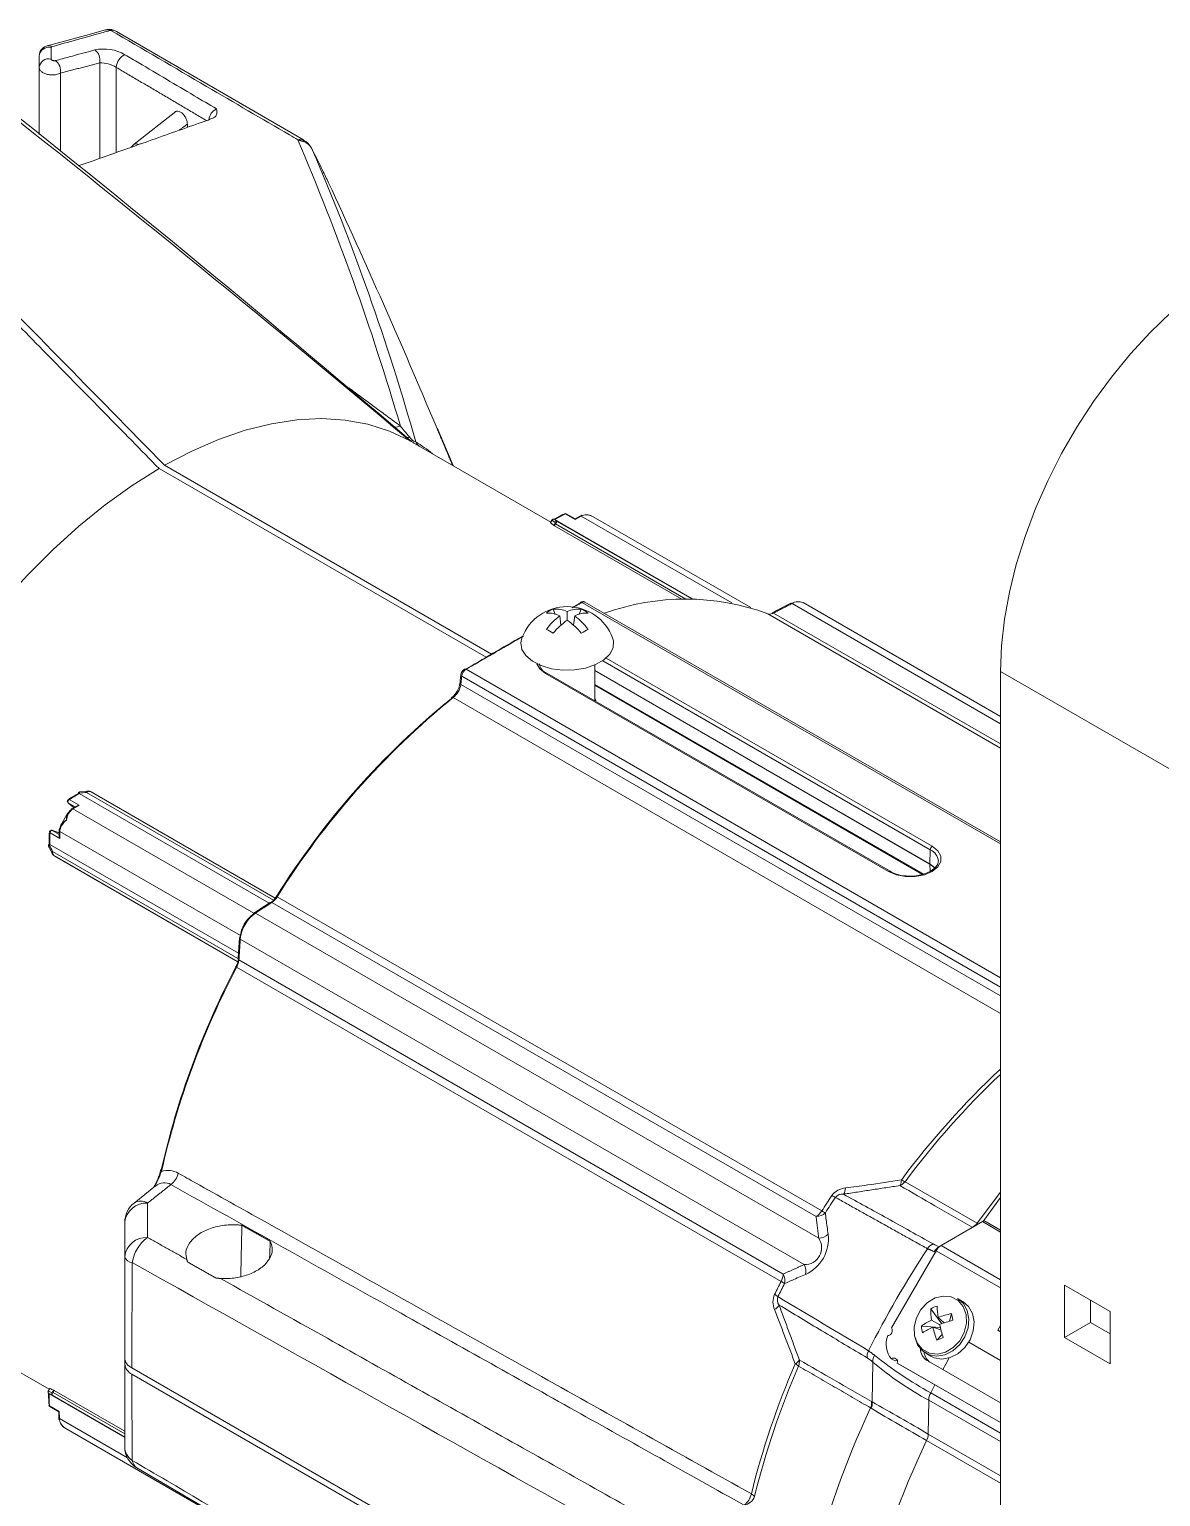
# Model space of a CAD drawing. Extents: x 8 to 113, y 2 to 87.
# Drawn here: x 71.54 to 77.29, y 9.27 to 16.74 of the extents above; entities that cross this region are included whole.
import ezdxf

# ---------------------------------------------------------------- set-up
doc = ezdxf.new("R2010")
doc.units = 0
doc.header["$MEASUREMENT"] = 0
doc.layers.add('OBJECT', color=7, linetype='CONTINUOUS')

msp = doc.modelspace()

# ---------------------------------------------------------------- linework, layer by layer
at = {"layer": 'OBJECT', "linetype": 'Continuous', "lineweight": 15}
for p, q in [((72.9302, 16.1742), (71.9792, 16.727)), ((71.586, 16.5423), (71.586, 16.2022)), ((71.6936, 16.5134), (71.6936, 16.1154)), ((71.8941, 16.0802), (71.8941, 16.5674)), ((71.9782, 16.5436), (71.9782, 16.11)), ((72.2806, 16.3194), (72.0693, 16.1521)), ((72.34, 16.2383), (72.34, 16.2544)), ((72.0694, 16.1522), (72.0546, 16.1371)), ((73.6919, 14.5162), (73.6113, 14.7088)), ((74.1895, 14.229), (73.4875, 14.6342)), ((72.1957, 14.5013), (73.8602, 13.5404)), ((73.8885, 13.5568), (72.224, 14.5177)), ((74.3129, 14.2412), (74.2632, 14.2699)), ((74.313, 14.2445), (74.2682, 14.2704)), ((74.195, 14.2382), (74.1871, 14.2249)), ((74.1957, 14.2377), (74.1878, 14.2243)), ((74.2056, 14.212), (74.2111, 14.2215)), ((74.2498, 14.2668), (74.2067, 14.2426)), ((74.2094, 14.2415), (74.2077, 14.2423)), ((74.2077, 14.2423), (74.2083, 14.242)), ((74.21, 14.2412), (74.2083, 14.242)), ((74.214, 14.2199), (74.2085, 14.2103)), ((74.8564, 13.8363), (74.2085, 14.2103)), ((74.2547, 14.2663), (74.21, 14.2412)), ((74.9101, 13.837), (74.21, 14.2412)), ((74.2111, 14.2215), (74.2102, 14.2278)), ((74.8775, 13.8369), (74.214, 14.2199)), ((74.2228, 14.2321), (74.907, 13.8371)), ((74.3448, 14.2591), (74.3129, 14.2412)), ((74.3399, 14.2597), (74.313, 14.2445)), ((75.1103, 13.8173), (74.3448, 14.2591)), ((75.2068, 13.7932), (74.4058, 14.2556)), ((76.4779, 12.6007), (74.3632, 13.8215)), ((74.2015, 13.7852), (74.2123, 13.7597)), ((74.2414, 13.7038), (74.2353, 13.7508)), ((74.2732, 13.7727), (74.2732, 13.729)), ((74.305, 13.7038), (74.3111, 13.7508)), ((74.3449, 13.7852), (74.3341, 13.7597)), ((74.3483, 13.8199), (76.4779, 12.5905)), ((76.4779, 13.0782), (75.2934, 13.762)), ((75.3231, 13.7656), (76.4779, 13.099)), ((76.4779, 13.2018), (75.4175, 13.8139)), ((76.4779, 13.2386), (75.4736, 13.8184)), ((76.1204, 12.5605), (74.4537, 13.5226)), ((74.4715, 13.5365), (76.131, 12.5785)), ((73.7582, 13.4792), (76.4779, 11.9091)), ((75.9085, 12.4501), (74.162, 13.4584)), ((75.916, 12.4508), (74.1695, 13.4591)), ((74.4137, 13.3181), (74.4137, 13.5009)), ((74.4137, 13.4728), (76.1188, 12.4885)), ((76.1188, 12.4878), (74.4137, 13.4722)), ((76.4779, 8.5702), (76.4779, 13.4686)), ((76.4779, 13.4686), (77.3618, 12.9584)), ((73.7277, 13.4085), (73.7277, 13.4089)), ((73.732, 13.4016), (76.4779, 11.8165)), ((73.7362, 13.4435), (76.4779, 11.8608)), ((74.4137, 13.4024), (76.0879, 12.4359)), ((74.4137, 13.3976), (76.0819, 12.4346)), ((76.4779, 11.7268), (73.6925, 13.3347)), ((72.778, 12.3029), (71.8271, 12.8519)), ((71.8473, 12.8564), (72.7867, 12.3141)), ((71.7687, 12.7786), (71.7334, 12.799)), ((71.7348, 12.7975), (71.7612, 12.7761)), ((71.7348, 12.7975), (71.7356, 12.7969)), ((71.7356, 12.7969), (71.7621, 12.7755)), ((71.7388, 12.8155), (71.7885, 12.7868)), ((71.7844, 12.8471), (71.74, 12.8209)), ((71.7887, 12.8462), (71.7451, 12.8204)), ((71.7786, 12.7844), (71.7523, 12.7689)), ((71.7885, 12.7868), (71.7574, 12.7684)), ((71.7621, 12.7755), (71.7629, 12.7751)), ((71.7903, 12.8489), (71.7886, 12.8462)), ((72.7556, 12.288), (71.7887, 12.8462)), ((71.7319, 12.7485), (71.6955, 12.6855)), ((71.7574, 12.7684), (72.6776, 12.2372)), ((71.6368, 12.6424), (71.6362, 12.5908)), ((71.6398, 12.6383), (71.6392, 12.5876)), ((71.6906, 12.6175), (71.6409, 12.6462)), ((71.6525, 12.6591), (71.6879, 12.6387)), ((71.6862, 12.6463), (71.6545, 12.6586)), ((71.6554, 12.6582), (71.6545, 12.6586)), ((71.6871, 12.6459), (71.6554, 12.6582)), ((71.688, 12.6453), (71.6871, 12.6459)), ((71.6881, 12.6578), (71.6878, 12.6274)), ((71.6911, 12.6536), (71.6906, 12.6175)), ((72.6099, 12.1232), (71.6911, 12.6536)), ((71.6363, 12.5912), (71.6341, 12.5872)), ((71.6392, 12.5876), (71.6377, 12.5848)), ((72.5998, 12.0331), (71.6392, 12.5876)), ((71.6534, 12.5515), (72.597, 12.0067)), ((76.1204, 12.5605), (76.1188, 12.4885)), ((71.6596, 12.5317), (71.6652, 12.5285)), ((72.5975, 11.9903), (71.6596, 12.5317)), ((72.5975, 11.9903), (71.6652, 12.5285)), ((76.1188, 12.4885), (76.1455, 12.4669)), ((76.1197, 12.4489), (76.1188, 12.4878)), ((76.1449, 12.4669), (76.1188, 12.4878)), ((75.5401, 10.6927), (72.7702, 12.2918)), ((72.7976, 12.3212), (75.5687, 10.7215)), ((72.6864, 12.2373), (75.5536, 10.5821)), ((75.4794, 10.4486), (72.6094, 12.1054)), ((75.3619, 10.3623), (72.5907, 11.962)), ((72.6024, 11.9994), (75.3724, 10.4003)), ((72.1783, 10.8486), (72.0685, 10.7617)), ((76.3602, 10.659), (75.9925, 10.8701)), ((76.3602, 10.659), (76.4779, 10.8169)), ((76.3926, 10.6728), (76.4779, 10.7896)), ((76.1762, 10.5456), (76.3864, 10.667)), ((76.3864, 10.667), (76.4779, 10.6142)), ((76.3926, 10.6728), (76.4779, 10.6236)), ((76.1762, 10.5456), (76.4779, 10.3714)), ((75.9238, 10.1256), (76.1507, 10.5187)), ((76.1507, 10.5187), (76.4779, 10.3298)), ((77.0358, 10.2103), (76.8038, 10.3442)), ((76.8038, 10.3442), (76.8038, 10.0763)), ((76.2849, 10.2612), (76.2587, 10.2763)), ((76.9368, 10.1531), (76.9368, 10.2674)), ((70.9267, 10.2238), (71.637, 9.8137)), ((76.1235, 10.2237), (76.1794, 10.1475)), ((76.1269, 10.1655), (76.1689, 10.1415)), ((76.1922, 10.152), (76.1614, 10.1798)), ((76.2284, 10.1987), (76.2185, 10.1602)), ((77.0358, 9.9425), (77.0358, 10.2103)), ((76.0755, 10.1355), (76.1719, 10.1286)), ((76.1752, 10.116), (76.1339, 10.1292)), ((76.1546, 10.0632), (76.182, 10.092)), ((76.4779, 10.1383), (76.4639, 10.1141)), ((76.4639, 10.1141), (76.4779, 10.106)), ((76.8038, 10.0763), (76.9368, 10.1531)), ((77.0358, 10.0959), (76.9368, 10.1531)), ((76.3165, 10.0531), (76.4779, 9.96)), ((76.3165, 10.0531), (76.4779, 9.96)), ((76.8038, 10.0763), (77.0358, 9.9425)), ((72.0211, 9.9742), (72.0211, 9.9416)), ((75.8287, 9.9517), (75.8247, 9.7496)), ((75.9416, 9.9576), (75.9236, 9.968)), ((75.9527, 9.9473), (76.4779, 9.6442)), ((75.9527, 9.9473), (75.9707, 9.9369)), ((75.9707, 9.9369), (76.4779, 9.6442)), ((76.0977, 9.9974), (76.1238, 9.9823)), ((76.4779, 9.7441), (76.1046, 9.9596)), ((75.3697, 8.0112), (72.0577, 9.9232)), ((72.0577, 9.8905), (75.3697, 7.9786)), ((71.6395, 9.8181), (71.6318, 9.8046)), ((71.6403, 9.8178), (71.6327, 9.8043)), ((71.6339, 9.7923), (71.6343, 9.7428)), ((71.6347, 9.7916), (71.6352, 9.7912)), ((71.6352, 9.7912), (71.6367, 9.7902)), ((72.0211, 9.5683), (71.6368, 9.7901)), ((71.6368, 9.7901), (71.6373, 9.7389)), ((71.6485, 9.7967), (71.6544, 9.799)), ((71.6544, 9.799), (71.6599, 9.8086)), ((71.6573, 9.7974), (71.6544, 9.799)), ((71.6628, 9.807), (71.6573, 9.7974)), ((71.6573, 9.7974), (72.0211, 9.5874)), ((72.0211, 9.6002), (71.6628, 9.807)), ((76.1442, 9.8368), (76.123, 9.7955)), ((76.123, 9.7955), (76.4779, 9.5907)), ((71.6384, 9.7297), (71.6881, 9.7009)), ((71.6404, 9.7251), (71.6853, 9.6992)), ((72.0211, 9.5701), (71.6511, 9.7837)), ((76.1129, 9.7582), (76.1103, 9.5854)), ((76.4779, 9.5475), (76.1129, 9.7582)), ((71.6853, 9.6992), (71.6856, 9.6683)), ((71.6881, 9.7009), (71.6885, 9.6643)), ((71.6885, 9.6643), (72.0348, 9.4644)), ((71.7221, 9.6131), (72.5258, 9.1491)), ((76.1103, 9.5854), (76.4779, 9.3732)), ((76.4779, 9.3351), (76.1021, 9.552))]:
    msp.add_line(p, q, dxfattribs=at)
at = {"layer": 'OBJECT', "linetype": 'Continuous', "lineweight": 15, "flags": 128}
for points in [[(71.9229, 16.7345), (71.8221, 16.7067), (71.6266, 16.6527)], [(71.9393, 16.7372), (71.931, 16.7363), (71.9231, 16.7337)], [(71.9791, 16.7268), (71.9561, 16.7359), (71.9364, 16.7365)], [(72.9475, 16.162), (72.9468, 16.1626), (72.9279, 16.1755)], [(76.4779, 13.4686), (76.483, 13.5987), (76.4982, 13.7336), (76.5234, 13.8721), (76.5585, 14.0131), (76.603, 14.1552), (76.6567, 14.2974), (76.719, 14.4384), (76.7894, 14.577), (76.8673, 14.7121), (76.9522, 14.8424), (77.0431, 14.9668), (77.1394, 15.0844), (77.2403, 15.194), (77.3448, 15.2948), (77.4521, 15.3859), (77.5613, 15.4665), (77.6715, 15.536)], [(73.4707, 14.6438), (73.3683, 14.6918), (73.2591, 14.7265), (73.1437, 14.7477), (73.0228, 14.7552), (72.8972, 14.7491), (72.7675, 14.7294), (72.6346, 14.6962), (72.4992, 14.6496), (72.362, 14.59), (72.224, 14.5177)], [(73.4708, 14.6618), (73.468, 14.6604), (73.4653, 14.6594), (73.4629, 14.6587), (73.4608, 14.6584), (73.4589, 14.6584), (73.4573, 14.6588), (73.4559, 14.6596), (73.4549, 14.6607)], [(72.1957, 14.5013), (72.0584, 14.4147), (71.9219, 14.3166), (71.7871, 14.2074), (71.6547, 14.088), (71.5256, 13.9588), (71.4005, 13.8207), (71.28, 13.6746), (71.165, 13.5212), (71.0561, 13.3614), (70.9538, 13.1962)], [(74.3458, 14.2627), (74.3443, 14.262), (74.3399, 14.2597)], [(74.3448, 14.2591), (74.3435, 14.2598), (74.3422, 14.2601), (74.341, 14.2601), (74.3399, 14.2597), (74.3399, 14.2597)], [(75.3231, 13.7656), (75.3213, 13.7666), (75.3195, 13.7671), (75.3178, 13.7672), (75.3163, 13.7667), (75.3163, 13.7667)], [(75.4107, 13.815), (75.3446, 13.7812), (75.3164, 13.7666)], [(74.0427, 13.6396), (74.0373, 13.6146), (74.0429, 13.5806), (74.0629, 13.5485), (74.0962, 13.5202), (74.1406, 13.4977), (74.1933, 13.4822), (74.251, 13.4747), (74.3101, 13.4758), (74.3669, 13.4853), (74.4179, 13.5027), (74.4597, 13.5268), (74.4898, 13.5562), (74.5063, 13.589), (74.5082, 13.6232), (74.5037, 13.6396)], [(73.7319, 13.4508), (73.729, 13.4215), (73.7277, 13.4089)], [(74.162, 13.4584), (74.1331, 13.4813), (74.118, 13.5077)], [(71.7865, 12.8508), (71.7856, 12.8493), (71.7841, 12.8469)], [(71.7942, 12.8554), (71.794, 12.8554), (71.7931, 12.8551), (71.7923, 12.8544), (71.7916, 12.8534), (71.791, 12.8521), (71.7906, 12.8506), (71.7903, 12.8489)], [(71.831, 12.8584), (71.8218, 12.8577), (71.7942, 12.8554)], [(71.831, 12.8584), (71.8308, 12.8584), (71.8299, 12.858), (71.8291, 12.8574), (71.8284, 12.8564), (71.8279, 12.8551), (71.8274, 12.8536), (71.8271, 12.8519)], [(71.8412, 12.8582), (71.8356, 12.8586), (71.831, 12.8584)], [(71.731, 12.801), (71.732, 12.8), (71.7348, 12.7975)], [(71.731, 12.801), (71.7319, 12.8001), (71.7334, 12.799)], [(71.7388, 12.8155), (71.7368, 12.8141), (71.735, 12.8121), (71.7335, 12.8097), (71.7324, 12.8071), (71.7318, 12.8046), (71.7318, 12.8023), (71.7323, 12.8003), (71.7334, 12.799)], [(71.7523, 12.7689), (71.7509, 12.768), (71.7467, 12.7653)], [(71.6525, 12.6591), (71.6508, 12.6594), (71.6489, 12.6589), (71.6469, 12.6577), (71.645, 12.6559), (71.6433, 12.6537), (71.642, 12.6512), (71.6412, 12.6486), (71.6409, 12.6462)], [(71.6545, 12.6586), (71.6533, 12.6591), (71.6496, 12.6601)], [(71.6525, 12.6591), (71.6508, 12.6598), (71.6496, 12.6601)], [(71.6885, 12.6645), (71.6883, 12.6628), (71.6881, 12.6578)], [(71.6339, 12.5782), (71.6338, 12.5784), (71.6337, 12.5793), (71.6339, 12.5803), (71.6344, 12.5814), (71.6352, 12.5826), (71.6363, 12.5837), (71.6377, 12.5848)], [(71.6339, 12.5782), (71.6379, 12.5698), (71.6497, 12.5449)], [(71.6497, 12.5449), (71.6497, 12.5451), (71.6495, 12.546), (71.6497, 12.547), (71.6502, 12.5481), (71.651, 12.5492), (71.6521, 12.5504), (71.6534, 12.5515)], [(76.131, 12.5785), (76.1599, 12.5555), (76.1751, 12.5285), (76.1751, 12.5001), (76.1599, 12.4731), (76.131, 12.4501), (76.0912, 12.4334), (76.0444, 12.4246), (75.9952, 12.4246), (75.9484, 12.4334), (75.9085, 12.4501)], [(71.6552, 12.5359), (71.6582, 12.5327), (71.6596, 12.5317)], [(76.161, 12.5013), (76.1587, 12.4863), (76.1459, 12.4677), (76.1211, 12.4495), (76.0876, 12.4357), (76.0482, 12.4278), (76.01, 12.4267)], [(72.762, 12.2921), (72.7033, 12.254), (72.6783, 12.2376)], [(72.7976, 12.3212), (72.7957, 12.3223), (72.7942, 12.3231), (72.793, 12.3237), (72.7922, 12.324), (72.7919, 12.324), (72.7919, 12.3238), (72.7924, 12.3233), (72.7933, 12.3225)], [(72.6051, 12.1123), (72.6001, 12.0381), (72.5981, 12.0062)], [(72.5907, 11.962), (72.5889, 11.9631), (72.5875, 11.964), (72.5864, 11.9648), (72.5857, 11.9653), (72.5855, 11.9656), (72.5857, 11.9657), (72.5864, 11.9655), (72.5875, 11.9651)], [(72.2085, 10.9227), (72.2067, 10.9239), (72.2053, 10.9251), (72.2044, 10.9263), (72.204, 10.9275), (72.204, 10.9283)], [(72.0211, 9.9742), (72.0211, 10.1368), (72.0211, 10.3085), (72.0211, 10.4886)], [(76.0407, 10.086), (76.0554, 10.0461), (76.0815, 10.0153), (76.1164, 9.9968), (76.1569, 9.9924), (76.1988, 10.0024), (76.2381, 10.026), (76.271, 10.0607), (76.2941, 10.1032), (76.3054, 10.1494), (76.3036, 10.1947), (76.2889, 10.2347), (76.2628, 10.2654), (76.2278, 10.2839), (76.1874, 10.2883), (76.1455, 10.2783), (76.1062, 10.2548), (76.0733, 10.22), (76.0501, 10.1775), (76.0389, 10.1313), (76.0407, 10.086)], [(76.0415, 10.0804), (76.0558, 10.0406), (76.0809, 10.0094), (76.1147, 9.9895), (76.1541, 9.9827), (76.1956, 9.9896), (76.2356, 10.0096), (76.2705, 10.0409), (76.2972, 10.0807), (76.3133, 10.1255), (76.3174, 10.1713), (76.3092, 10.2141), (76.2893, 10.25), (76.2595, 10.2758), (76.2587, 10.2763)], [(76.1238, 9.9823), (76.1408, 9.9744), (76.1802, 9.9676), (76.2218, 9.9745), (76.2618, 9.9945), (76.2967, 10.0258), (76.3234, 10.0656), (76.3395, 10.1104), (76.3436, 10.1562), (76.3353, 10.199), (76.3154, 10.2349), (76.2857, 10.2607), (76.2849, 10.2612)], [(72.0211, 9.5213), (72.0211, 9.6505), (72.0211, 9.7908), (72.0211, 9.9416)], [(75.9416, 9.9576), (75.9472, 9.9608), (75.9521, 9.9621)], [(76.217, 9.973), (76.1992, 9.9406), (76.1846, 9.9134)], [(71.6347, 9.7916), (71.6355, 9.791), (71.6362, 9.7905)], [(71.6856, 9.6683), (71.6856, 9.6666), (71.6859, 9.6617)], [(72.0827, 9.4135), (72.7232, 9.0369), (75.3025, 7.5205)]]:
    msp.add_lwpolyline(points, dxfattribs=at)
at = {"layer": 'OBJECT', "linetype": 'Continuous', "lineweight": 15}
for centre, radius, start, end in [((71.9299, 16.7069), 0.0285, 57.37259, 104.27437), ((71.9374, 16.7185), 0.0185, 45.98729, 93.35245), ((71.6346, 16.5975), 0.0488, 76.57786, 176.00219), ((71.6346, 16.5388), 0.0487, 76.51171, 175.85786), ((71.6373, 16.6034), 0.0508, 96.15687, 182.66749), ((71.6337, 16.6248), 0.0288, 55.66621, 104.17658), ((71.9136, 16.4166), 0.2204, 60.43229, 101.77049), ((71.8304, 16.5799), 0.0649, 348.85116, 53.90016), ((72.0518, 16.5408), 0.0737, 113.51918, 177.79841), ((21.497, -46.2721), 80.0776, 49.545512, 51.636892), ((71.6297, 16.5259), 0.0651, 348.90942, 53.14315), ((71.8905, 16.3941), 0.1734, 59.60291, 88.80387), ((17.4006, -51.9239), 87.0351, 49.892528, 51.838183), ((72.5156, 16.2717), 0.0661, 114.15961, 175.16363), ((72.9153, 16.1457), 0.0321, 62.3784, 114.27183), ((60.8601, 11.0395), 13.0914, 16.31698, 23.09647), ((72.9364, 16.1476), 0.0182, 52.51727, 97.25683), ((72.8958, 16.0844), 0.0898, 27.18549, 64.77292), ((72.8755, 16.077), 0.1114, 25.06757, 52.90906), ((61.8758, 11.3612), 12.0791, 15.73714, 23.22948), ((38.677, 0.0395), 37.8872, 22.79389, 24.84118), ((73.4005, 14.7671), 0.0549, 262.2761, 295.5759), ((73.5341, 14.6237), 0.0558, 155.39583, 164.53345), ((73.5213, 14.6985), 0.064, 233.69968, 252.64864), ((73.5592, 14.6656), 0.0636, 206.29733, 232.011), ((73.0445, 13.9066), 0.8623, 50.99832, 57.94359), ((74.2763, 14.2274), 0.0445, 107.10976, 119.06934), ((74.2615, 14.2687), 0.00288, 116.3129, 176.90733), ((74.2632, 14.2618), 0.01, 60.00269, 107.29628), ((74.2606, 14.2683), 0.00299, 31.8259, 98.57747), ((74.2661, 14.2659), 0.00495, 65.14111, 126.09298), ((74.2036, 14.2332), 0.01, 65.75441, 149.48382), ((74.1973, 14.2408), 0.00349, 227.35219, 242.52279), ((74.2043, 14.233), 0.00977, 65.98075, 151.52696), ((74.2188, 14.2231), 0.0098, 66.4084, 151.37308), ((72.902, 11.9483), 2.6233, 59.98998, 60.06226), ((74.2521, 14.2018), 0.0422, 134.05174, 154.55869), ((74.2517, 14.2623), 0.00495, 53.68842, 113.5657), ((74.413, 14.2411), 0.1001, 178.03678, 179.94894), ((74.3862, 14.1859), 0.0841, 115.0257, 119.44879), ((74.3477, 14.2579), 0.00516, 55.04401, 111.31456), ((74.3712, 14.2), 0.0654, 58.02162, 108.37806), ((74.3709, 14.1973), 0.0679, 59.00933, 101.07261), ((74.3443, 13.8152), 0.00644, 114.66279, 182.67563), ((74.3526, 13.8048), 0.0194, 57.51676, 126.33322), ((74.3567, 13.8086), 0.014, 63.38676, 126.78094), ((74.8751, 12.6253), 1.2113, 69.80117, 109.9152), ((75.448, 13.7694), 0.0541, 62.52784, 124.4341), ((74.2732, 13.5518), 0.2466, 20.83602, 159.16398), ((74.266, 13.6337), 0.1647, 113.07253, 126.9221), ((74.1733, 13.627), 0.1385, 63.41222, 92.59024), ((74.4203, 13.4978), 0.3134, 126.16242, 143.88478), ((74.2148, 13.6497), 0.1361, 64.60538, 95.62349), ((74.3316, 13.6497), 0.1361, 84.37653, 115.39474), ((74.3731, 13.627), 0.1385, 87.41, 116.58738), ((74.1261, 13.4978), 0.3134, 36.11555, 53.83709), ((74.2803, 13.6336), 0.1648, 53.08035, 66.92503), ((75.4132, 13.809), 0.00655, 48.92733, 112.54198), ((73.543, 12.5617), 1.2829, 59.11566, 60.88972), ((74.4903, 13.4221), 0.3759, 125.28474, 140.21412), ((74.0561, 13.4221), 0.3759, 39.78607, 54.71523), ((75.0031, 12.5623), 1.2822, 119.10979, 120.88484), ((84.5226, -4.6878), 21.1176, 119.75006, 120.67997), ((73.7399, 13.4506), 0.00799, 177.48731, 242.62027), ((73.7672, 13.4488), 0.0349, 118.22936, 176.54551), ((73.7837, 13.4389), 0.0477, 122.312, 174.44186), ((73.7538, 13.4732), 0.0074, 53.86704, 116.61063), ((74.19, 13.5145), 0.059, 187.05483, 249.70066), ((74.1663, 13.4526), 0.00721, 64.15736, 127.15211), ((73.6241, 13.4202), 0.1038, 306.01257, 353.48973), ((73.6235, 13.4207), 0.1102, 308.74355, 350.0254), ((73.7359, 13.4088), 0.00818, 182.40197, 242.13039), ((76.2751, 10.1454), 4.1064, 129.12913, 147.98321), ((76.2971, 10.1331), 4.1273, 129.12912, 147.98322), ((73.6883, 13.332), 0.00478, 127.19801, 193.64023), ((73.6881, 13.3294), 0.0069, 50.26618, 112.2556), ((71.795, 12.8455), 0.01, 94.61076, 148.05346), ((71.7812, 12.8353), 0.0164, 56.11997, 70.99512), ((71.8418, 12.8337), 0.0233, 76.20087, 128.8211), ((71.8401, 12.8436), 0.0147, 60.37654, 85.69025), ((71.7388, 12.8074), 0.01, 136.8173, 219.21817), ((71.7362, 12.809), 0.00699, 68.26938, 132.33064), ((71.7463, 12.8109), 0.0176, 222.65728, 232.67473), ((71.7429, 12.8168), 0.00501, 125.67511, 184.66345), ((71.7593, 12.7957), 0.0286, 119.86303, 135.94195), ((71.7422, 12.8165), 0.00488, 53.47812, 116.62163), ((71.788, 12.7674), 0.0194, 88.42883, 119.16903), ((71.7799, 12.6381), 0.0912, 127.17588, 165.88286), ((71.7852, 12.7156), 0.0606, 131.22674, 184.5016), ((71.8162, 12.6988), 0.0923, 134.29779, 172.51726), ((71.8056, 12.6868), 0.0948, 120.54686, 124.59969), ((71.7545, 12.7643), 0.00503, 54.55173, 115.6095), ((71.6418, 12.6419), 0.005, 115.22195, 174.20219), ((71.6418, 12.6428), 0.00502, 184.30871, 245.58751), ((71.6449, 12.6516), 0.00672, 166.1914, 233.16411), ((71.648, 12.6503), 0.01, 80.3136, 163.09294), ((71.6684, 12.6383), 0.0287, 163.96638, 180.02892), ((71.6485, 12.6416), 0.018, 67.14119, 76.95396), ((71.7076, 12.6277), 0.0198, 181.05171, 211.20463), ((71.693, 12.6581), 0.00489, 183.41311, 246.47161), ((71.6927, 12.6637), 0.00435, 109.78513, 169.63159), ((71.786, 12.6526), 0.095, 175.30579, 179.35458), ((71.6429, 12.5825), 0.01, 151.88031, 205.36813), ((71.6452, 12.6), 0.0169, 229.38732, 243.75336), ((71.6766, 12.5479), 0.0234, 171.15438, 223.6367), ((76.1435, 12.559), 0.0231, 122.67422, 176.45977), ((76.0934, 12.4972), 0.0688, 3.52663, 66.90645), ((71.6826, 12.5587), 0.0356, 202.82977, 219.79443), ((76.1329, 12.4882), 0.0142, 178.70241, 181.29759), ((75.9129, 12.4443), 0.00721, 64.00413, 127.15938), ((76.0081, 12.6143), 0.1876, 240.62397, 270.5963), ((72.7658, 12.2852), 0.0079, 56.50013, 118.67057), ((72.7158, 12.3699), 0.0952, 304.83958, 329.25446), ((72.7675, 12.1015), 0.1595, 125.34485, 174.15839), ((72.7907, 12.0881), 0.1821, 124.93832, 174.55363), ((72.6826, 12.2317), 0.00739, 125.95943, 180.83505), ((72.6122, 12.1114), 0.00718, 118.21808, 173.00105), ((76.3495, 9.9946), 4.2468, 152.35363, 167.26038), ((76.3718, 9.9814), 4.2684, 152.35363, 167.26037), ((72.6058, 12.0064), 0.00782, 181.30528, 243.82544), ((79.2924, 8.4187), 4.1311, 132.94601, 143.4491), ((79.3303, 8.3949), 4.1554, 133.34871, 143.44126), ((71.9137, 10.9952), 0.2978, 328.75865, 347.02056), ((72.2078, 10.9271), 0.00398, 98.4011, 162.52187), ((72.2411, 10.8247), 0.1033, 59.30397, 108.38809), ((72.1978, 10.9347), 0.0983, 306.44513, 347.55411), ((72.2222, 10.7998), 0.0654, 58.63173, 131.9515), ((75.6976, 10.7413), 0.0975, 95.01046, 142.97511), ((75.6327, 10.8385), 0.0564, 325.9151, 359.88432), ((75.9188, 10.8782), 0.055, 330.10184, 0.79619), ((75.9421, 10.9107), 0.0647, 292.12588, 321.10619), ((76.0249, 10.9626), 0.098, 238.55262, 250.66518), ((72.1461, 10.6637), 0.125, 128.38396, 180), ((72.132, 10.6498), 0.1118, 87.27378, 172.85851), ((72.1028, 10.7057), 0.0657, 58.20812, 121.49862), ((79.4879, 8.2274), 4.6455, 146.37326, 147.5286), ((79.5172, 8.2106), 4.6588, 146.37318, 147.52877), ((75.7099, 10.951), 0.1758, 239.17824, 245.88354), ((75.6723, 10.7645), 0.043, 80.45971, 142.74551), ((75.4942, 10.7669), 0.0872, 301.71991, 328.61564), ((75.5385, 10.7634), 0.0707, 271.3066, 313.0721), ((75.6989, 10.9419), 0.256, 239.43371, 244.03164), ((76.3087, 10.6984), 0.0649, 292.15062, 322.5857), ((76.3098, 10.6981), 0.0671, 313.44206, 322.62901), ((76.3758, 10.6844), 0.0204, 301.43134, 325.57093), ((72.132, 10.4747), 0.1118, 87.27307, 172.85922), ((72.2543, 10.4274), 0.1973, 126.32624, 171.02027), ((75.482, 10.5345), 0.086, 268.262, 33.60739), ((75.4025, 10.5801), 0.2001, 294.50495, 6.4951), ((75.5512, 10.6531), 0.071, 271.92546, 314.77824), ((76.1607, 10.493), 0.0652, 112.38042, 146.33072), ((76.1948, 10.4816), 0.0636, 115.073, 149.09935), ((76.2151, 10.4832), 0.0736, 121.95491, 151.14439), ((72.0643, 10.5038), 0.0458, 199.31451, 263.81428), ((80.9733, 7.3683), 5.8032, 146.99867, 152.92301), ((172.2821, 9.88), 100.2244, 179.669418, 179.975288), ((75.2846, 10.4041), 0.0878, 331.60287, 357.56296), ((75.3104, 10.3666), 0.0706, 347.64052, 28.57477), ((75.4167, 10.4154), 0.0709, 345.79539, 27.87268), ((79.4849, 8.2259), 4.6436, 152.60864, 153.52199), ((79.5183, 8.2068), 4.6616, 152.60891, 153.52154), ((75.2426, 10.1505), 0.2431, 55.75956, 60.60274), ((75.4139, 10.2582), 0.0936, 155.97606, 204.55418), ((75.24, 10.1382), 0.1811, 54.29681, 60.80412), ((75.3011, 10.2689), 0.0568, 299.10851, 332.34874), ((75.3852, 10.2688), 0.0428, 157.36388, 217.80972), ((132.1749, 104.7972), 110.2817, 238.981871, 239.260618), ((76.2271, 10.0189), 0.2295, 108.09054, 116.82335), ((76.5805, 10.2496), 0.4249, 181.68697, 189.45532), ((76.2563, 9.8848), 0.3091, 114.75386, 125.80245), ((76.4294, 10.212), 0.3061, 177.80023, 188.73265), ((76.3288, 9.7153), 0.4937, 101.73121, 109.81316), ((76.4164, 9.4834), 0.7052, 104.91441, 110.59005), ((75.336, 10.0086), 0.9124, 9.85518, 12.02342), ((76.0117, 10.0432), 0.1158, 158.00385, 220.45985), ((75.9018, 10.1121), 0.0257, 275.51233, 31.62174), ((76.3005, 10.1614), 0.2265, 186.5688, 195.30972), ((76.3049, 9.7457), 0.42, 114.03867, 122.0618), ((76.6305, 10.2486), 0.5107, 193.51924, 201.28517), ((76.8964, 10.3078), 0.7462, 192.72084, 198.05363), ((76.1444, 10.0218), 0.0739, 181.62704, 237.42404), ((75.7711, 11.0367), 1.0462, 291.50023, 293.41408), ((72.0795, 9.9775), 0.0586, 183.23445, 248.08472), ((72.0886, 9.9513), 0.0682, 188.23753, 243.08164), ((79.2619, 8.2848), 4.1722, 156.57813, 166.19068), ((75.4074, 9.9923), 0.0556, 297.95985, 327.64071), ((75.3865, 9.8569), 0.0982, 49.3614, 61.44851), ((75.39, 9.9548), 0.0649, 338.90308, 6.86573), ((75.8647, 9.9808), 0.0653, 153.5745, 186.60665), ((75.8922, 9.9559), 0.0637, 150.61819, 183.74923), ((76.8893, 11.2045), 1.6415, 229.74745, 241.77089), ((77.0868, 11.5457), 1.998, 231.26727, 241.15813), ((75.9357, 9.9542), 0.0184, 337.85932, 131.46174), ((76.1615, 10.0108), 0.0729, 186.12655, 237.6846), ((127.3409, 9.8799), 55.2832, 179.98899, 180.444), ((79.2906, 8.2679), 4.185, 156.5781, 166.1907), ((71.6405, 9.7997), 0.01, 150.45014, 234.03847), ((71.641, 9.7991), 0.00978, 148.41892, 233.90599), ((71.6309, 9.8016), 0.00321, 57.18663, 73.68193), ((71.6569, 9.7916), 0.0098, 148.57041, 233.47985), ((71.6923, 9.7733), 0.0425, 145.4154, 165.82168), ((76.2002, 9.7546), 0.0874, 152.06335, 177.60458), ((71.6391, 9.7433), 0.00475, 185.0657, 247.67839), ((71.6385, 9.7317), 0.00286, 122.92932, 183.66944), ((71.6454, 9.7337), 0.01, 192.6088, 240.00269), ((71.6386, 9.7328), 0.00312, 203.14411, 266.59589), ((71.6817, 9.7395), 0.0445, 180.82857, 192.7953), ((71.6433, 9.7291), 0.00496, 173.79117, 234.82017), ((79.7993, 7.8381), 4.4038, 154.72082, 178.28524), ((75.7572, 9.7436), 0.065, 337.42568, 6.8428), ((75.7602, 9.7422), 0.0649, 337.12886, 6.53158), ((86.6426, 27.8976), 21.1581, 239.23548, 240.12046), ((67.1845, -5.6114), 17.6242, 59.57219, 60.64329), ((71.7168, 9.6501), 0.0584, 119.43563, 122.72637), ((71.6905, 9.6688), 0.00494, 186.38281, 246.35682), ((71.691, 9.6625), 0.00515, 188.63492, 244.99341), ((71.7727, 9.665), 0.0843, 180.44714, 184.86491), ((71.7526, 9.6706), 0.0651, 191.32069, 242.02175), ((71.7503, 9.6678), 0.0616, 205.12152, 242.68581), ((76.0253, 9.5886), 0.0851, 334.5118, 357.82459), ((72.1461, 9.5213), 0.125, 180, 239.54171), ((72.1092, 9.5242), 0.0882, 181.93174, 235.56914), ((80.3001, 7.5558), 4.6485, 154.56787, 177.02602), ((72.1114, 9.4573), 0.0523, 186.37367, 236.77191), ((75.1145, 9.3028), 0.0983, 306.45703, 346.94306), ((75.1612, 9.2934), 0.0706, 279.58596, 337.92028), ((75.1879, 9.2375), 0.0486, 37.16045, 62.56438)]:
    msp.add_arc(centre, radius, start, end, dxfattribs=at)
for centre, major_axis, ratio, start_param, end_param in [((72.7978, 12.088), (1.2861, 2.2019), 0.836786, 6.215458, 6.225581), ((72.804, 12.0844), (1.2937, 2.2149), 0.836786, 6.221093, 6.229271), ((72.8119, 12.0798), (1.2984, 2.2237), 0.831295, 6.220924, 6.229102), ((72.8119, 12.0798), (4.6131, 0.1978), 0.180047, 1.778201, 1.786379), ((72.8119, 12.0798), (-2.1327, 4.0932), 0.17924, 1.354523, 1.362701), ((72.804, 12.0844), (1.2937, 2.2149), 0.836786, 3.206191, 3.214369), ((72.8119, 12.0798), (1.2984, 2.2237), 0.831295, 3.206021, 3.214199), ((72.7978, 12.088), (1.2861, 2.2019), 0.836786, 3.209881, 3.220004)]:
    msp.add_ellipse(centre, major_axis=major_axis, ratio=ratio, start_param=start_param, end_param=end_param, dxfattribs=at)
for points, knots in [([(71.9453, 16.7309), (71.9225, 16.7246), (71.8241, 16.6971), (71.7256, 16.6697), (71.6499, 16.6485)], [0, 0, 0, 0, 0.2309466, 1, 1, 1, 1]), ([(71.9788, 16.7262), (71.9749, 16.7285), (71.9661, 16.7336), (71.956, 16.7325), (71.9503, 16.7318)], [0, 0, 0, 0, 0.438081, 1, 1, 1, 1]), ([(72.9021, 16.175), (72.8882, 16.1831), (72.7335, 16.2736), (72.4162, 16.4592), (72.1128, 16.6367), (71.9503, 16.7318)], [0, 0, 0, 0, 0.043725, 0.487632, 1, 1, 1, 1]), ([(71.6499, 16.6485), (71.6489, 16.6482), (71.647, 16.6474), (71.646, 16.646), (71.646, 16.6451), (71.646, 16.645)], [0, 0, 0, 0, 0.441075, 0.883135, 1, 1, 1, 1]), ([(71.646, 16.645), (71.646, 16.6303), (71.646, 16.6108), (71.646, 16.5911), (71.646, 16.5862)], [0, 0, 0, 0, 0.7527117, 1, 1, 1, 1]), ([(71.646, 16.5862), (71.6461, 16.5855), (71.6464, 16.5841), (71.6486, 16.5819), (71.6519, 16.58), (71.656, 16.5785), (71.6604, 16.5776), (71.665, 16.5773), (71.6675, 16.5777), (71.6688, 16.578)], [0, 0, 0, 0, 0.140406, 0.280745, 0.419016, 0.557149, 0.697846, 0.842816, 1, 1, 1, 1]), ([(71.6688, 16.578), (71.6919, 16.5843), (71.7586, 16.6024), (71.8252, 16.6205), (71.8687, 16.6324)], [0, 0, 0, 0, 0.3478311, 1, 1, 1, 1]), ([(72.0224, 16.6083), (72.0459, 16.5944), (72.1634, 16.5247), (72.3188, 16.4326), (72.4507, 16.3544), (72.4886, 16.332)], [0, 0, 0, 0, 0.151261, 0.756306, 1, 1, 1, 1]), ([(71.6936, 16.5134), (71.6875, 16.511), (71.6759, 16.5063), (71.6542, 16.5044), (71.6331, 16.5062), (71.6139, 16.5116), (71.5985, 16.5201), (71.588, 16.5307), (71.5867, 16.5385), (71.586, 16.5423)], [0, 0, 0, 0, 0.154572, 0.297977, 0.438441, 0.577538, 0.717427, 0.85918, 1, 1, 1, 1]), ([(72.2779, 16.3165), (72.2784, 16.3172), (72.2814, 16.321), (72.2909, 16.3217), (72.3046, 16.3173), (72.3186, 16.3059), (72.3303, 16.2899), (72.3386, 16.2715), (72.3395, 16.2601), (72.34, 16.2544)], [0, 0, 0, 0, 0.034815, 0.195736, 0.356481, 0.517133, 0.677805, 0.83862, 1, 1, 1, 1]), ([(72.4886, 16.332), (72.4886, 16.332), (72.4897, 16.324), (72.4916, 16.3101), (72.4846, 16.2924), (72.4709, 16.2856), (72.4648, 16.2826)], [0, 0, 0, 0, 0.0025715, 0.4274935, 0.7445976, 1, 1, 1, 1]), ([(72.4648, 16.2826), (72.4385, 16.2733), (72.3193, 16.2309), (72.0929, 16.1506), (71.8924, 16.0796), (71.785, 16.0416)], [0, 0, 0, 0, 0.116418, 0.526819, 1, 1, 1, 1]), ([(72.0695, 16.152), (72.0703, 16.1527), (72.0724, 16.1543), (72.0774, 16.1549), (72.084, 16.1539), (72.0891, 16.1514), (72.0916, 16.1502)], [0, 0, 0, 0, 0.1733114, 0.4393417, 0.721155, 1, 1, 1, 1]), ([(73.0587, 15.9561), (73.0485, 15.9774), (73.0214, 16.0341), (72.9932, 16.0903), (72.9757, 16.1254)], [0, 0, 0, 0, 0.37684, 1, 1, 1, 1]), ([(71.1014, 15.6631), (71.117, 15.6472), (71.4912, 15.2654), (71.8654, 14.8836), (72.224, 14.5177)], [0, 0, 0, 0, 0.041647, 1, 1, 1, 1]), ([(73.4549, 14.6607), (73.4389, 14.6732), (73.4112, 14.695), (73.3865, 14.7134), (73.376, 14.7213)], [0, 0, 0, 0, 0.573681, 1, 1, 1, 1]), ([(73.4242, 14.7175), (73.4304, 14.7098), (73.4446, 14.6924), (73.4614, 14.6727), (73.4708, 14.6618)], [0, 0, 0, 0, 0.4427115, 1, 1, 1, 1]), ([(73.4795, 14.6389), (73.4779, 14.6397), (73.4755, 14.6411), (73.472, 14.643), (73.4707, 14.6438)], [0, 0, 0, 0, 0.620819, 1, 1, 1, 1]), ([(73.4936, 14.6307), (73.4936, 14.6307), (73.4895, 14.6332), (73.4845, 14.636), (73.4795, 14.6389)], [0, 0, 0, 0, 0.00304, 1, 1, 1, 1]), ([(73.4795, 14.6389), (73.4798, 14.6387), (73.4803, 14.6384), (73.4803, 14.6385), (73.4803, 14.6386)], [0, 0, 0, 0, 0.83646, 1, 1, 1, 1]), ([(74.1878, 14.2243), (74.1875, 14.2246), (74.187, 14.2249), (74.1872, 14.2249), (74.1872, 14.2249)], [0, 0, 0, 0, 0.781332, 1, 1, 1, 1]), ([(74.2085, 14.2103), (74.2077, 14.2107), (74.2065, 14.2114), (74.2059, 14.2119), (74.2056, 14.212)], [0, 0, 0, 0, 0.642136, 1, 1, 1, 1]), ([(75.3231, 13.7656), (75.3179, 13.7634), (75.3067, 13.7588), (75.298, 13.7609), (75.2934, 13.762)], [0, 0, 0, 0, 0.473398, 1, 1, 1, 1]), ([(74.4176, 13.3168), (74.4178, 13.3175), (74.4193, 13.3224), (74.4163, 13.3272), (74.4137, 13.3314)], [0, 0, 0, 0, 0.146218, 1, 1, 1, 1]), ([(71.7886, 12.8462), (71.7879, 12.8466), (71.7865, 12.8473), (71.785, 12.8475), (71.7846, 12.8471), (71.7845, 12.847)], [0, 0, 0, 0, 0.403135, 0.80588, 1, 1, 1, 1]), ([(71.6913, 12.6678), (71.6916, 12.6727), (71.6921, 12.6808), (71.6989, 12.6911), (71.7068, 12.699), (71.7146, 12.7047), (71.7198, 12.7079), (71.7225, 12.7095), (71.7239, 12.7103), (71.7246, 12.7107), (71.7247, 12.7108)], [0, 0, 0, 0, 0.2731616, 0.4627761, 0.6843117, 0.8503007, 0.9269323, 0.9641173, 0.9948819, 1, 1, 1, 1]), ([(71.6364, 12.5908), (71.6363, 12.5906), (71.6363, 12.5901), (71.6371, 12.589), (71.6385, 12.5881), (71.6392, 12.5876)], [0, 0, 0, 0, 0.195218, 0.597416, 1, 1, 1, 1]), ([(72.759, 12.2861), (72.7648, 12.2905), (72.7771, 12.2997), (72.7877, 12.3146), (72.7933, 12.3225)], [0, 0, 0, 0, 0.474046, 1, 1, 1, 1]), ([(72.5875, 11.9651), (72.5912, 11.973), (72.5986, 11.9891), (72.6007, 12.0041), (72.6017, 12.0117)], [0, 0, 0, 0, 0.488114, 1, 1, 1, 1]), ([(72.6024, 11.9994), (72.6015, 11.9936), (72.5998, 11.9816), (72.5938, 11.9687), (72.5907, 11.962)], [0, 0, 0, 0, 0.487924, 1, 1, 1, 1]), ([(72.2085, 10.9227), (72.2024, 10.9077), (72.1916, 10.8809), (72.1764, 10.8538), (72.1697, 10.8418)], [0, 0, 0, 0, 0.5601, 1, 1, 1, 1]), ([(72.2938, 10.9135), (72.3231, 10.8971), (72.4698, 10.815), (73.0857, 10.4701), (74.0285, 9.9422), (74.854, 9.48), (75.2103, 9.2806)], [0, 0, 0, 0, 0.030171, 0.150856, 0.633595, 1, 1, 1, 1]), ([(75.1729, 9.2237), (74.8869, 9.3837), (74.2955, 9.7146), (73.3232, 10.2585), (72.637, 10.6425), (72.2562, 10.8556)], [0, 0, 0, 0, 0.294131, 0.608268, 1, 1, 1, 1]), ([(75.6891, 10.8384), (75.7264, 10.8434), (75.8205, 10.856), (75.9161, 10.8703), (75.9738, 10.879)], [0, 0, 0, 0, 0.396331, 1, 1, 1, 1]), ([(76.3332, 10.6383), (76.2702, 10.6748), (76.1477, 10.7457), (76.0257, 10.8164), (75.9665, 10.8508)], [0, 0, 0, 0, 0.514049, 1, 1, 1, 1]), ([(72.1374, 10.7615), (72.1374, 10.7098), (72.1374, 10.6515), (72.1374, 10.5931), (72.1374, 10.5864)], [0, 0, 0, 0, 0.8856957, 1, 1, 1, 1]), ([(75.6794, 10.8069), (75.7535, 10.766), (75.9058, 10.6818), (76.0578, 10.5969), (76.1359, 10.5533)], [0, 0, 0, 0, 0.486656, 1, 1, 1, 1]), ([(75.5868, 10.7118), (75.5897, 10.6882), (75.5941, 10.6518), (75.5994, 10.6155), (75.6013, 10.6027)], [0, 0, 0, 0, 0.648493, 1, 1, 1, 1]), ([(72.0211, 10.4886), (72.0211, 10.5403), (72.0211, 10.5987), (72.0211, 10.657), (72.0211, 10.6637)], [0, 0, 0, 0, 0.885696, 1, 1, 1, 1]), ([(72.3365, 10.4747), (72.3341, 10.487), (72.3287, 10.5143), (72.3469, 10.5581), (72.3877, 10.5994), (72.4477, 10.6314), (72.5193, 10.6499), (72.5781, 10.6527), (72.6097, 10.6491), (72.6175, 10.6482)], [0, 0, 0, 0, 0.132307, 0.294526, 0.457212, 0.620426, 0.783854, 0.947086, 1, 1, 1, 1]), ([(72.7617, 10.5669), (72.7658, 10.5563), (72.7756, 10.5312), (72.7672, 10.4883), (72.7352, 10.4445), (72.682, 10.4082), (72.6142, 10.384), (72.5537, 10.376), (72.5192, 10.3773), (72.5092, 10.3777)], [0, 0, 0, 0, 0.117568, 0.279861, 0.442586, 0.605907, 0.769589, 0.933238, 1, 1, 1, 1]), ([(76.1359, 10.5533), (76.1461, 10.5483), (76.1563, 10.5433), (76.1678, 10.5393), (76.1678, 10.5393)], [0, 0, 0, 0, 0.99997, 1, 1, 1, 1]), ([(75.4205, 8.5745), (75.3653, 8.6054), (75.0739, 8.7687), (73.9534, 9.3966), (72.8882, 9.9936), (72.0593, 10.4582)], [0, 0, 0, 0, 0.0492181, 0.2601052, 1, 1, 1, 1]), ([(75.4855, 10.398), (75.4632, 10.3885), (75.4276, 10.3734), (75.3925, 10.3574), (75.3793, 10.3514)], [0, 0, 0, 0, 0.624895, 1, 1, 1, 1]), ([(72.5092, 10.3777), (72.6903, 10.2761), (73.1763, 10.0034), (73.9423, 9.5735), (74.5274, 9.2453), (74.8074, 9.0882)], [0, 0, 0, 0, 0.236338, 0.634505, 1, 1, 1, 1]), ([(75.7998, 9.9733), (75.723, 10.0191), (75.5732, 10.1085), (75.424, 10.1986), (75.3514, 10.2425)], [0, 0, 0, 0, 0.513008, 1, 1, 1, 1]), ([(75.4544, 9.9626), (75.5138, 9.9284), (75.636, 9.8582), (75.7587, 9.7876), (75.8218, 9.7513)], [0, 0, 0, 0, 0.486388, 1, 1, 1, 1]), ([(75.8287, 9.9517), (75.8287, 9.9517), (75.8192, 9.9599), (75.8095, 9.9666), (75.7998, 9.9733)], [0, 0, 0, 0, 0.000029, 1, 1, 1, 1]), ([(71.6395, 9.818), (71.6395, 9.8181), (71.6394, 9.8182), (71.6399, 9.818), (71.6403, 9.8178)], [0, 0, 0, 0, 0.137883, 1, 1, 1, 1]), ([(71.6599, 9.8086), (71.6604, 9.8083), (71.6612, 9.8079), (71.6624, 9.8072), (71.6628, 9.807)], [0, 0, 0, 0, 0.642069, 1, 1, 1, 1]), ([(75.8218, 9.7513), (75.8228, 9.7507), (75.8237, 9.7501), (75.8247, 9.7496), (75.8247, 9.7496)], [0, 0, 0, 0, 0.999705, 1, 1, 1, 1]), ([(72.0593, 9.4515), (72.1184, 9.4168), (72.4137, 9.243), (73.4981, 8.6049), (74.5235, 8.0016), (75.3127, 7.5373)], [0, 0, 0, 0, 0.054468, 0.272342, 1, 1, 1, 1])]:
    msp.add_open_spline(points, degree=3, knots=knots, dxfattribs=at)
for points in [[(71.9503, 16.7318), (71.9453, 16.7309)], [(71.586, 16.5423), (71.586, 16.6009)], [(71.8941, 16.5674), (71.6936, 16.5134)], [(72.4371, 16.2728), (71.9782, 16.5436)], [(72.34, 16.2544), (72.2978, 16.2233)], [(72.9021, 16.175), (72.9341, 16.1656)], [(72.1957, 14.5013), (71.0826, 15.6371)], [(73.1616, 14.9119), (73.4242, 14.7175)], [(73.6893, 14.5177), (73.6054, 14.7177)], [(73.4803, 14.6386), (73.4549, 14.6607)], [(73.4708, 14.6618), (73.4834, 14.6469)], [(74.2094, 14.2414), (74.21, 14.2412)], [(74.21, 14.2412), (74.21, 14.2412)], [(74.298, 13.7923), (74.3379, 13.8149)], [(74.3483, 13.8199), (74.3001, 13.792)], [(75.4175, 13.8139), (75.3231, 13.7656)], [(74.051, 13.6482), (73.7582, 13.4792)], [(73.7362, 13.4435), (73.732, 13.4016)], [(71.7621, 12.7755), (71.7613, 12.7762)], [(71.7886, 12.8462), (71.7887, 12.8462)], [(71.6862, 12.6462), (71.6871, 12.6459)], [(71.6392, 12.5876), (71.6392, 12.5876)], [(72.7702, 12.2918), (72.6864, 12.2373)], [(72.6094, 12.1054), (72.6024, 11.9994)], [(72.2562, 10.8556), (72.1374, 10.7615)], [(75.9665, 10.8508), (75.6794, 10.8069)], [(76.1064, 10.5291), (75.638, 10.7905)], [(75.5536, 10.5821), (75.5401, 10.6927)], [(72.6175, 10.6482), (72.6117, 10.3862)], [(72.7617, 10.5669), (72.6175, 10.6482)], [(76.335, 10.6373), (76.3332, 10.6383)], [(76.3602, 10.659), (76.3631, 10.6574)], [(72.1374, 10.5864), (72.3365, 10.4747)], [(72.7617, 10.5669), (72.7586, 10.4823)], [(72.3365, 10.4747), (72.3422, 10.4608)], [(72.3422, 10.4608), (72.4859, 10.3796)], [(76.1402, 10.5143), (76.1064, 10.5291)], [(76.1497, 10.5105), (76.1402, 10.5143)], [(75.3724, 10.4003), (75.4794, 10.4486)], [(72.4859, 10.3796), (72.5092, 10.3777)], [(75.3514, 10.2425), (75.4544, 9.9626)], [(75.4335, 9.9432), (75.3287, 10.2193)], [(75.8062, 10.0099), (75.8367, 9.9871)], [(75.8172, 9.7186), (75.4505, 9.9315)], [(71.6367, 9.7902), (71.6363, 9.7906)], [(71.6367, 9.7902), (71.6368, 9.7901)], [(75.82, 9.717), (75.8172, 9.7186)]]:
    msp.add_open_spline(points, degree=1, dxfattribs=at)

doc.saveas('drawing.dxf')
